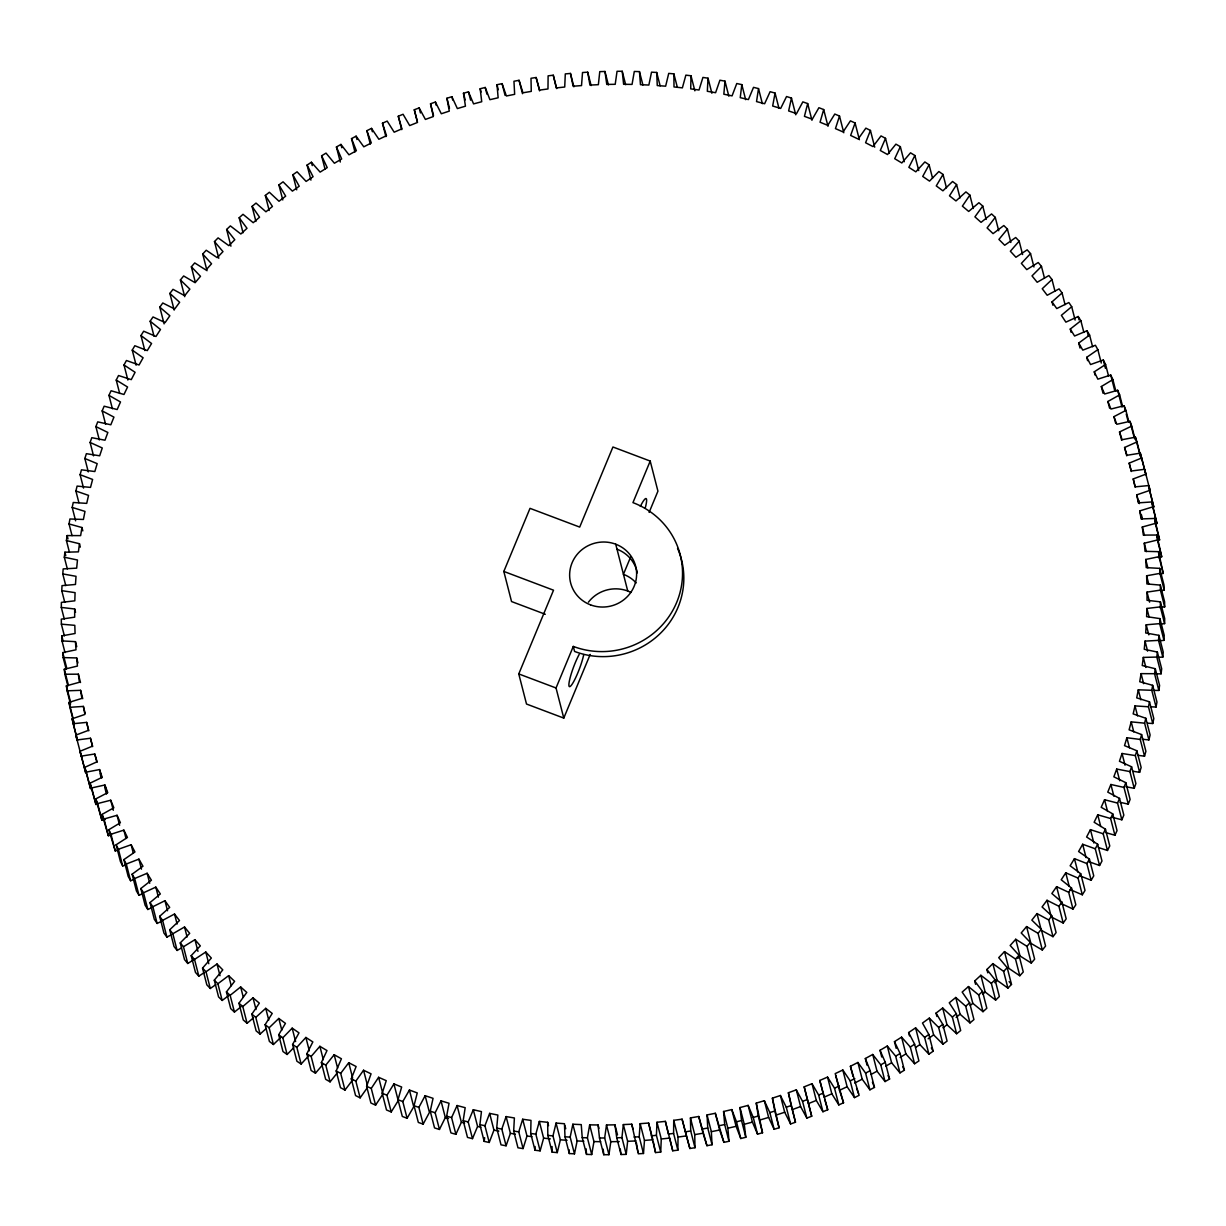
<?xml version="1.0" encoding="UTF-8"?>
<svg xmlns="http://www.w3.org/2000/svg" width="1226" height="1226" viewBox="0 0 1226 1226"><rect width="100%" height="100%" fill="white"/><g stroke="black" fill="none" stroke-linecap="round" stroke-linejoin="round"><path stroke-width="1.5" d="M556.696 88.594L553.263 75.215L548.114 75.843L547.976 88.946L539.609 90.096L536.13 77.499L530.996 78.28L531.272 91.383L522.95 92.793L519.058 80.303L513.955 81.253L514.659 94.325L506.384 95.996L502.078 83.644L497.005 84.732L498.139 97.773L489.91 99.689L485.22 87.475L480.178 88.732L481.726 101.727L473.573 103.888L468.47 91.843L463.474 93.237L465.451 106.172L457.359 108.578L451.873 96.701L446.923 98.249L449.298 111.106L441.299 113.757L435.414 102.049L430.525 103.766L433.33 116.531L425.407 119.428L419.154 107.919L414.296 109.758L417.514 122.431L409.683 125.573L403.063 114.263L398.281 116.255L401.913 128.822L394.174 132.193L387.186 121.083L382.466 123.228L386.496 135.672L378.88 139.274L371.524 128.393L366.88 130.676L371.309 142.982L363.8 146.814L356.107 136.178L351.525 138.599L356.368 150.752L348.981 154.813L340.935 144.423L336.43 146.982L341.671 158.966L334.407 163.242L326.024 153.112L321.61 155.809L327.235 167.625L320.124 172.115L311.404 162.246L307.082 165.081L313.074 176.713L306.117 181.417L297.075 171.824L292.845 174.782L299.221 186.229L292.401 191.133L283.068 181.831L278.915 184.911L285.673 196.16L279.007 201.263L269.368 192.252L265.322 195.455L272.433 206.474L265.95 211.791L256.004 203.087L252.066 206.412L259.544 217.201L253.215 222.703L243.009 214.305L239.177 217.753L246.993 228.297L240.848 233.997L230.365 225.906L226.641 229.477L234.794 239.775L228.848 245.644L218.09 237.89L214.489 241.568L222.979 251.606L217.217 257.659L206.213 250.242L202.719 254.012L211.546 263.789L205.968 270.011L194.719 262.931L191.363 266.808L200.497 276.31L195.133 282.7L183.655 275.973L180.421 279.942L189.861 289.152L184.697 295.696L173.004 289.321L169.893 293.397L179.64 302.301L174.69 308.998L162.782 302.991L159.809 307.159L169.847 315.756L165.112 322.591L153.02 316.952L150.17 321.197L160.483 329.503L155.963 336.476L143.687 331.204L140.975 335.541L151.564 343.51L147.273 350.605L134.829 345.732L132.255 350.13L143.105 357.777L139.044 364.996L126.431 360.505L124.01 364.98L135.09 372.29L131.274 379.631L118.524 375.524L116.24 380.06L127.565 387.018L123.979 394.481L111.091 390.757L108.961 395.37L120.5 401.975L117.16 409.53L104.149 406.204L102.172 410.894L113.941 417.131L110.83 424.778L97.728 421.867L95.889 426.587L107.857 432.471L104.992 440.211L91.797 437.682L90.111 442.463L102.264 447.98L99.658 455.796L86.372 453.681L84.855 458.509L97.191 463.643L94.831 471.535L81.468 469.819L80.104 474.692L92.609 479.443L90.509 487.396L77.1 486.094L75.889 491.013L88.548 495.381L86.709 503.38L73.253 502.491L72.196 507.426L84.992 511.411L83.414 519.456L69.928 518.981L69.039 523.946L81.958 527.532L80.64 535.624L67.139 535.563L66.419 540.559L79.46 543.731L78.403 551.869L64.901 552.206L64.319 557.217L77.468 560.006L76.671 568.144L63.185 568.91L62.771 573.921L76.012 576.312L75.476 584.465L62.02 585.645L61.775 590.671L75.077 592.648L74.817 600.817L61.392 602.395L61.3 607.422L74.679 608.985L74.679 617.168L61.3 619.145L61.377 624.172L64.38 635.88M553.263 75.215L556.343 87.92L564.726 87.015L565.293 73.912L570.458 73.437L573.124 86.234L581.522 85.59L582.519 72.518L587.698 72.196L589.936 85.084L598.365 84.686L599.775 71.629L604.954 71.476L606.778 84.425L615.207 84.303L617.046 71.292L622.226 71.277L623.62 84.287L632.049 84.41L634.302 71.46L639.466 71.614L640.462 84.671L648.861 85.054L651.527 72.165L656.692 72.472L657.259 85.559L665.641 86.188L668.722 73.391L673.871 73.867L674.009 86.954L682.376 87.858L685.87 75.138L690.989 75.767L690.713 88.87L699.019 90.019L702.927 77.422L708.03 78.203L707.325 91.291L715.601 92.701L719.907 80.211L724.98 81.146L723.846 94.218L732.06 95.873L736.765 83.521L741.807 84.625L740.243 97.651L748.412 99.567L753.515 87.352L758.511 88.594L756.534 101.589L764.626 103.735L770.112 91.689L775.062 93.084L772.671 106.018L780.671 108.424L786.556 96.532L791.46 98.08L788.64 110.938L796.563 113.589L802.831 101.881L807.673 103.566L804.44 116.347L812.271 119.228L818.907 107.719L823.688 109.558L820.056 122.232L827.78 125.358L834.783 114.049L839.503 116.041L835.458 128.607L843.074 131.964L850.43 120.853L855.089 122.998L850.645 135.442L858.154 139.028L865.862 128.148L870.429 130.431L865.587 142.737L872.973 146.568L881.019 135.917L885.524 138.339L880.283 150.492L887.532 154.537L895.915 144.147L900.344 146.691L894.719 158.706L901.815 162.966L910.535 152.821L914.872 155.518L908.864 167.349L915.822 171.824L924.864 161.955L929.093 164.774L922.718 176.421L929.523 181.111L938.871 171.517L943.024 174.46L936.266 185.908L942.917 190.827L952.571 181.494L956.602 184.574L949.491 195.823L955.973 200.926L965.919 191.915L969.858 195.103L962.379 206.137L968.693 211.439L978.915 202.719L982.746 206.045L974.915 216.849L981.061 222.35L991.558 213.937L995.267 217.37L987.114 227.944L993.06 233.63L1003.818 225.538L1007.42 229.078L998.914 239.407L1004.692 245.261L1015.695 237.507L1019.174 241.17L1010.347 251.223L1015.925 257.261L1027.173 249.843L1030.53 253.598L1021.381 263.391L1026.76 269.613L1038.238 262.517L1041.472 266.394L1032.016 275.896L1037.181 282.271L1048.874 275.543L1051.985 279.513L1042.238 288.738L1047.188 295.267L1059.08 288.892L1062.068 292.953L1052.031 301.872L1056.751 308.569L1068.857 302.546L1071.693 306.699L1061.379 315.327L1065.884 322.147L1078.175 316.507L1080.872 320.737L1070.283 329.043L1074.574 336.016L1087.018 330.744L1089.592 335.066L1078.742 343.05L1082.803 350.146L1095.4 345.257L1097.837 349.655L1086.742 357.302L1090.558 364.536L1103.308 360.015L1105.591 364.49L1094.266 371.815L1097.852 379.156L1110.741 375.033L1112.871 379.57L1101.316 386.542L1104.657 393.99L1117.668 390.266L1119.645 394.879L1107.875 401.484L1110.971 409.04L1124.089 405.714L1125.912 410.388L1113.944 416.641L1116.794 424.288L1130.004 421.346L1131.69 426.081L1119.522 431.966L1122.127 439.705L1135.414 437.176L1136.946 441.958L1124.594 447.475L1126.955 455.29L1140.303 453.16L1141.667 457.988L1129.177 463.137L1131.261 471.014L1144.67 469.297L1145.881 474.171L1133.222 478.937L1135.061 486.875L1148.517 485.573L1149.559 490.477L1136.763 494.86L1138.341 502.859L1151.827 501.955L1152.716 506.905L1139.782 510.89L1141.1 518.935L1154.601 518.445L1155.336 523.41L1142.295 527.011L1143.337 535.103L1156.838 535.026L1157.405 540.007L1144.272 543.21L1145.053 551.332L1158.539 551.669L1158.953 556.681L1145.712 559.47L1146.233 567.623L1159.704 568.374L1159.949 573.385L1146.632 575.776L1146.892 583.944L1160.332 585.093L1160.409 590.12L1147.03 592.112L1147.03 600.28L1160.409 601.859L1164.7 618.578L1164.608 623.605L1159.581 624.203M402.802 1101.561L398.006 1099.707L401.653 1087.033L393.914 1083.907L402.312 1116.442L407.093 1118.281L402.802 1101.561L409.423 1090.037L417.254 1092.918L414.036 1105.699L418.327 1122.434L423.169 1124.119L418.878 1107.4L425.131 1095.692L433.054 1098.327L430.249 1111.2L434.54 1127.92L439.444 1129.468L435.153 1112.748L441.023 1100.856L449.038 1103.262L446.647 1116.181L450.938 1132.916L455.888 1134.311L451.597 1117.591L457.083 1105.53L465.175 1107.691L463.198 1120.671L467.489 1137.406L472.485 1138.648L468.194 1121.928L473.297 1109.714L481.45 1111.614L479.902 1124.656L484.193 1141.375L489.235 1142.479L484.929 1125.744L489.649 1113.392L497.863 1115.047L496.729 1128.119L501.02 1144.854L506.093 1145.789L501.802 1129.069L506.108 1116.58L514.384 1117.974L513.679 1131.077L517.97 1147.797L523.073 1148.578L518.767 1131.859L522.674 1119.246L530.996 1120.395L530.705 1133.498L535.011 1150.233L540.13 1150.862L535.839 1134.127L539.333 1121.422L547.685 1122.311L547.823 1135.414L552.129 1152.133L557.278 1152.609L552.972 1135.889L556.068 1123.077L564.45 1123.721L565.002 1136.793L569.308 1153.528L574.473 1153.835L570.167 1137.115L572.849 1124.227L581.247 1124.61L582.227 1137.651L586.534 1154.386L591.698 1154.54L587.407 1137.805L589.66 1124.855L598.073 1124.978L599.483 1137.989L603.774 1154.723L608.954 1154.708L604.663 1137.989L606.502 1124.978L614.931 1124.84L616.755 1137.805L621.046 1154.524L626.225 1154.371L621.934 1137.636L623.344 1124.579L631.758 1124.196L638.302 1153.804L643.481 1153.482L639.19 1136.763L640.171 1123.675L648.585 1123.031L655.542 1152.563L660.707 1152.088L656.416 1135.353L656.983 1122.265L665.366 1121.361L672.737 1150.785L677.886 1150.157L673.595 1133.437L673.733 1120.334L682.085 1119.169L689.87 1148.501L695.004 1147.72L694.728 1134.617L690.437 1117.897L698.743 1116.488L706.942 1145.697L712.045 1144.747L711.341 1131.675L707.05 1114.94L715.325 1113.285L723.922 1142.356L728.995 1141.268L727.861 1128.226L723.57 1111.492L731.784 1109.591L736.489 1121.79L740.78 1138.525L745.822 1137.268L744.274 1124.273L739.983 1107.553L748.136 1105.392L753.239 1117.438L757.53 1134.157L762.526 1132.763L756.258 1103.109L764.35 1100.703L769.836 1112.58L774.127 1129.299L779.077 1127.751L772.395 1098.159L780.41 1095.508L786.28 1107.216L790.586 1123.951L795.475 1122.234L788.379 1092.749L796.302 1089.853L802.555 1101.362L806.846 1118.081L811.704 1116.242L804.179 1086.834L812.01 1083.707L818.646 1095.017L822.937 1111.737L827.719 1109.745L819.796 1080.458L827.535 1077.087L834.523 1088.182L838.814 1104.917L843.534 1102.772L835.212 1073.608L842.829 1070.007L850.185 1080.872L854.476 1097.607L859.12 1095.324L850.4 1066.283L857.893 1062.467L865.602 1073.102L869.893 1089.822L874.475 1087.401L870.184 1070.681L865.341 1058.513L872.728 1054.467L880.774 1064.858L885.065 1081.577L889.57 1079.018L885.264 1062.298L880.038 1050.299L887.287 1046.023L895.67 1056.168L899.976 1072.888L904.39 1070.191L900.099 1053.471L894.474 1041.64L901.585 1037.15L910.305 1047.019L914.596 1063.754L918.918 1060.919L914.627 1044.2L908.635 1032.553L915.592 1027.848L924.619 1037.441L928.925 1054.176L933.155 1051.218L928.864 1034.483L922.488 1023.051L929.308 1018.132L938.641 1027.449L942.932 1044.169L947.085 1041.089L942.794 1024.354L936.036 1013.12L942.687 1008.002L952.341 1017.028L956.632 1033.748L960.678 1030.545L956.387 1013.81L949.261 1002.791L955.759 997.474L965.69 1006.194L969.996 1022.913L973.934 1019.588L969.628 1002.868L962.165 992.079L968.479 986.562L978.7 994.976L982.991 1011.695L986.823 1008.247L982.532 991.528L974.716 980.969L980.861 975.283L991.344 983.359L995.635 1000.094L999.359 996.523L995.068 979.804L986.899 969.49L992.861 963.621L1003.619 971.375L1007.91 988.11L1011.511 984.432L1007.22 967.712L998.73 957.659L1004.492 951.621L1015.496 959.038L1019.787 975.758L1023.281 971.988L1018.99 955.253L1010.163 945.476L1015.741 939.269L1026.974 946.334L1031.281 963.069L1034.637 959.192L1030.346 942.457L1021.212 932.955L1026.576 926.58L1038.054 933.308L1042.345 950.027L1045.579 946.058L1041.288 929.323L1031.848 920.113L1037.012 913.585L1048.705 919.944L1052.996 936.679L1056.107 932.603L1051.816 915.883L1042.069 906.964L1047.019 900.282L1058.912 906.275L1063.218 923.009L1066.191 918.841L1061.9 902.121L1051.862 893.509L1056.597 886.674L1068.689 892.313L1072.98 909.048L1060.888 903.409M677.886 1150.157L678.024 1137.054L673.733 1120.334M1164.608 623.605L1160.317 606.885L1160.409 601.859M535.011 1150.233L535.088 1146.494M1160.317 606.885L1146.892 608.464L1146.617 616.632L1159.934 618.609L1164.225 635.329L1163.98 640.355L1158.938 640.8M660.707 1152.088L661.274 1138.985L656.983 1122.265M1163.98 640.355L1159.689 623.636L1159.934 618.609M1159.689 623.636L1146.218 624.8L1145.697 632.968L1158.922 635.344L1163.229 652.079L1162.815 657.09L1157.758 657.381M643.481 1153.482L644.478 1140.41L640.171 1123.675M1162.815 657.09L1158.524 640.37L1158.922 635.344M1158.524 640.37L1145.038 641.121L1144.241 649.274L1157.375 652.063L1161.681 668.783L1161.099 673.794L1156.041 673.917M626.225 1154.371L627.635 1141.314L623.344 1124.579M1161.099 673.794L1156.808 657.059L1157.375 652.063M484.193 1141.375L484.638 1137.651M1156.808 657.059L1143.306 657.412L1142.249 665.534L1155.29 668.722L1159.581 685.441L1158.861 690.437L1153.789 690.407M608.954 1154.708L610.793 1141.697L606.502 1124.978M1158.861 690.437L1154.555 673.702L1155.29 668.722M1154.555 673.702L1141.069 673.641L1139.736 681.733L1152.67 685.319L1156.961 702.054L1156.072 707.019L1151.015 706.835M591.698 1154.54L593.951 1141.59L589.66 1124.855M1156.072 707.019L1151.781 690.284L1152.67 685.319M1151.781 690.284L1138.295 689.809L1136.717 697.87L1149.513 701.839L1153.804 718.574L1152.746 723.509L1147.705 723.171M574.473 1153.835L577.139 1140.946L572.849 1124.227M1152.746 723.509L1148.456 706.774L1149.513 701.839M1148.456 706.774L1135 705.9L1133.161 713.9L1145.82 718.267L1150.111 734.987L1148.9 739.906L1142.203 739.247M557.278 1152.609L560.359 1139.812L556.068 1123.077M1148.9 739.906L1144.609 723.171L1145.82 718.267M1144.609 723.171L1131.2 721.869L1129.1 729.822L1141.605 734.573L1145.896 751.308L1144.532 756.181L1137.851 755.323M540.13 1150.862L543.624 1138.142L539.333 1121.422M1144.532 756.181L1140.226 739.447L1141.605 734.573M1140.226 739.447L1126.878 737.745L1124.518 745.623L1136.854 750.756L1141.145 767.491L1139.628 772.319L1132.977 771.261M523.073 1148.578L526.981 1135.981L522.674 1119.246M1139.628 772.319L1135.337 755.584L1136.854 750.756M398.22 1100.641L391.217 1111.951L386.496 1109.959L382.206 1093.24L386.251 1080.673L378.619 1077.302L371.263 1088.412L375.57 1105.147L370.911 1103.002L366.62 1086.282L371.064 1073.838L363.555 1070.237L355.846 1081.117L360.137 1097.852L366.758 1088.519M1135.337 755.584L1122.035 753.484L1119.445 761.285L1131.598 766.802L1135.889 783.537L1134.203 788.318L1125.958 786.74M506.093 1145.789L510.399 1133.299L506.108 1116.58M1134.203 788.318L1129.912 771.583L1131.598 766.802M1129.912 771.583L1116.702 769.07L1113.852 776.809L1125.82 782.678L1130.111 799.413L1128.272 804.133L1120.089 802.31M489.235 1142.479L493.94 1130.127L489.649 1113.392M1128.272 804.133L1123.981 787.414L1125.82 782.678M360.137 1097.852L355.571 1095.569L351.28 1078.834L356.122 1066.528L348.736 1062.712L340.69 1073.363L344.981 1090.083L353.027 1079.432M1123.981 787.414L1110.879 784.487L1107.768 792.134L1119.537 798.387L1123.828 815.106L1121.851 819.796L1112.089 817.298M545.279 614.272L511.548 601.552L503.825 571.439L530.015 508.346L579.699 527.088L612.939 447L650.209 461.068L657.933 491.166L649.121 512.391M590.196 654.423L563.776 718.099L526.506 704.03L518.767 673.932L553.524 590.196L503.825 571.439M563.776 718.099L556.037 687.985L573.293 646.424A79.583 76.916 -14.4 0 0 676.721 602.303A79.583 76.916 -14.4 0 0 632.953 502.629L650.209 461.068M630.777 556.619L623.436 574.304A33.577 32.458 -14.4 0 1 636.171 582.932M472.485 1138.648L477.588 1126.433L473.297 1109.714M1121.851 819.796L1117.545 803.061L1119.537 798.387M344.981 1090.083L340.476 1087.661L336.185 1070.942L341.426 1058.774L334.177 1054.728L325.779 1065.133L330.085 1081.853L337.273 1072.949M1117.545 803.061L1104.549 799.735L1101.193 807.29L1112.748 813.895L1117.039 830.63L1114.909 835.243L1105.714 832.592M455.888 1134.311L461.374 1122.265L457.083 1105.53M1114.909 835.243L1110.618 818.508L1112.748 813.895M330.085 1081.853L325.656 1079.309L321.365 1062.574L326.99 1050.575L319.879 1046.314L311.159 1056.46L315.465 1073.179L322.928 1064.49M1110.618 818.508L1097.73 814.8L1094.144 822.248L1105.469 829.205L1109.76 845.94L1107.476 850.476L1098.373 847.549M439.444 1129.468L445.329 1117.576L441.023 1100.856M1107.476 850.476L1103.185 833.757L1105.469 829.205M315.465 1073.179L311.128 1070.482L306.837 1053.762L312.845 1041.931L305.887 1037.441L296.845 1047.326L301.136 1064.045L308.891 1055.586M1103.185 833.757L1090.435 829.65L1086.604 836.99L1097.699 844.285L1101.99 861.02L1099.569 865.495L1088.765 861.648M423.169 1124.119L429.437 1112.411L425.131 1095.692M1099.569 865.495L1095.278 848.775L1097.699 844.285M301.136 1064.045L296.907 1061.226L292.6 1044.506L298.991 1032.859L292.171 1028.154L282.823 1037.763L287.129 1054.483L293.796 1047.632M1095.278 848.775L1082.665 844.27L1078.604 851.503L1089.439 859.135L1093.745 875.87L1091.171 880.268L1080.504 876.084M407.093 1118.281L413.729 1106.772L409.423 1090.037M1091.171 880.268L1086.88 863.548L1089.439 859.135M287.129 1054.483L282.976 1051.54L278.685 1034.805L285.443 1023.358L278.792 1018.454L269.138 1027.771L273.429 1044.506L280.677 1037.518M1086.88 863.548L1074.436 858.66L1070.145 865.771L1080.719 873.74L1085.025 890.459L1082.313 894.796L1070.037 889.524M391.217 1111.951L386.926 1095.232L393.914 1083.907M1082.313 894.796L1078.022 878.061L1080.719 873.74M273.429 1044.506L269.398 1041.426L265.107 1024.691L272.218 1013.442L265.736 1008.339L255.79 1017.365L260.081 1034.085L266.303 1028.445M1078.022 878.061L1065.746 872.805L1061.226 879.778L1071.539 888.068L1075.83 904.803L1072.98 909.048M375.57 1105.147L382.926 1094.036L378.619 1077.302M1068.689 892.313L1071.539 888.068M260.081 1034.085L256.142 1030.897L251.851 1014.163L259.33 1003.129L253.016 997.826L242.794 1006.546L247.085 1023.281L253.476 1017.825M1058.912 906.275L1061.9 902.121M247.085 1023.281L243.254 1019.955L238.963 1003.236L246.778 992.432L240.648 986.93L230.151 995.343L234.442 1012.063L241.001 1006.807M1048.705 919.944L1051.816 915.883M234.442 1012.063L230.733 1008.63L226.427 991.895L234.595 981.336L228.649 975.651L217.891 983.742L222.182 1000.462L228.91 995.405M1038.054 933.308L1041.288 929.323M222.182 1000.462L218.58 996.922L214.289 980.187L222.78 969.873L217.017 964.004L206.014 971.774L210.305 988.493L215.807 984.616M1026.974 946.334L1030.346 942.457M210.305 988.493L206.826 984.83L202.535 968.111L211.347 958.058L205.784 952.004L194.536 959.437L198.827 976.157L204.451 972.448M1017.795 958.471L1020.032 955.989L1015.741 939.269M1015.496 959.038L1018.99 955.253M198.827 976.157L195.47 972.402L191.179 955.667L200.313 945.874L194.949 939.668L183.471 946.748L187.762 963.483L193.509 959.943M1003.619 971.375L1007.22 967.712M187.762 963.483L184.528 959.606L180.237 942.886L189.693 933.369L184.528 926.994L172.835 933.737L177.126 950.457L181.509 947.928M994.776 982.7L997.152 980.356L992.861 963.621M991.344 983.359L995.068 979.804M177.126 950.457L174.015 946.487L169.724 929.768L179.471 920.542L174.521 914.014L162.629 920.389L166.92 937.108L171.379 934.718M982.7 994.286L985.152 992.003L980.861 975.283M978.7 994.976L982.532 991.528M166.92 937.108L163.932 933.047L159.641 916.328L169.678 907.393L164.943 900.712L152.852 906.734L157.143 923.454L161.679 921.201M970.256 1005.504L972.785 1003.297L968.479 986.562M965.69 1006.194L969.628 1002.868M157.143 923.454L154.307 919.301L150.016 902.566L160.33 893.953L155.809 887.118L143.534 892.773L147.825 909.493L150.905 908.083M956.157 1017.396L960.05 1014.208L955.759 997.474M952.341 1017.028L956.387 1013.81M147.825 909.493L145.128 905.263L140.837 888.528L151.411 880.222L147.135 873.264L134.676 878.536L138.982 895.256L142.093 893.938M942.993 1027.802L946.993 1024.737L942.687 1008.002M938.641 1027.449L942.794 1024.354M138.982 895.256L136.408 890.934L132.117 874.199L142.967 866.23L138.906 859.12L126.293 864.023L123.872 859.61L134.967 851.963L131.151 844.745L118.386 849.25L116.118 844.775L127.443 837.465L123.857 830.125L110.968 834.247L108.838 829.695L120.393 822.738L117.052 815.29L104.041 819.014L102.064 814.401L113.834 807.781L110.723 800.226L97.62 803.566L95.781 798.892L107.75 792.64L104.9 784.992L91.689 787.92L90.019 783.199L102.172 777.299L99.582 769.576L86.295 772.104L84.763 767.323L97.099 761.79L94.754 753.99L81.391 756.105L80.027 751.277L92.532 746.144L90.448 738.251L77.023 739.968L75.828 735.11L88.487 730.344L86.648 722.39L73.192 723.708L72.135 718.788L84.931 714.421L83.368 706.406L69.882 707.31L68.993 702.375L81.912 698.391L80.594 690.33L67.108 690.82L66.373 685.855L79.414 682.269L78.357 674.177L64.855 674.239L64.288 669.258L77.437 666.055L76.656 657.933L63.154 657.596L62.756 652.6L75.997 649.795L75.46 641.658L62.005 640.907L61.76 635.896L75.077 633.49L74.801 625.337L61.377 624.172M928.143 1038.79L933.599 1034.867L929.308 1018.132M924.619 1037.441L928.864 1034.483M915.715 1047.402L919.883 1044.583L915.592 1027.848M910.305 1047.019L914.627 1044.2M900.19 1057.471L905.876 1053.885L901.585 1037.15M895.67 1056.168L900.099 1053.471M885.785 1066.176L891.593 1062.758L887.287 1046.023M880.774 1064.858L885.264 1062.298M871.119 1074.436L877.019 1071.187L872.728 1054.467M865.602 1073.102L870.184 1070.681M854.691 1083.018L862.2 1079.187L857.893 1062.467M850.185 1080.872L854.828 1078.589M843.534 1102.772L839.503 1090.328L847.12 1086.726L842.829 1070.007M834.523 1088.182L839.243 1086.037M827.535 1077.087L831.826 1093.807L824.087 1097.178L819.796 1080.458M818.646 1095.017L823.428 1093.01M808.486 1103.569L816.317 1100.427L822.937 1111.737M123.872 859.61L128.163 876.345L130.6 880.743L133.741 879.517M802.555 1101.362L807.398 1099.507L804.179 1086.834M792.67 1109.469L800.593 1106.572L806.846 1118.081M116.118 844.775L120.409 861.51L122.692 865.985L125.88 864.851M786.28 1107.216L791.184 1105.515L788.379 1092.749M776.702 1114.894L784.701 1112.243L790.586 1123.951M108.838 829.695L115.259 850.967L118.493 849.94M769.836 1112.58L774.786 1111.017L772.395 1098.159M760.549 1119.828L768.641 1117.422L774.127 1129.299M102.064 814.401L108.332 835.734L111.597 834.799M753.239 1117.438L758.235 1116.028L756.258 1103.109M744.274 1124.273L752.427 1122.112L757.53 1134.157M95.781 798.892L101.911 820.286L105.191 819.458M736.489 1121.79L741.531 1120.533L739.983 1107.553M1158.417 557.539L1161.712 556.742L1156.838 535.026M727.861 1128.226L736.09 1126.311L740.78 1138.525M719.616 1125.637L724.689 1124.533L723.57 1111.492M1159.934 574.105L1163.244 573.4L1158.539 551.669M711.341 1131.675L719.616 1130.004L723.922 1142.356M702.651 1128.962L707.754 1128.012L707.05 1114.94M1160.915 590.717L1164.24 590.104L1163.995 585.093L1159.704 568.374M694.728 1134.617L703.05 1133.207L706.942 1145.697M685.579 1131.782L690.713 1130.985L690.437 1117.897M1159.689 607.59L1164.7 606.855L1164.623 601.828L1160.332 585.093M678.024 1137.054L686.391 1135.904L689.87 1148.501M673.595 1133.437L668.446 1134.065L665.366 1121.361M661.274 1138.985L669.657 1138.08L672.737 1150.785M651.251 1135.828L656.416 1135.353M644.478 1140.41L652.876 1139.766L648.585 1123.031M634.011 1137.084L639.19 1136.763M627.635 1141.314L636.064 1140.916M616.755 1137.805L621.934 1137.636M610.793 1141.697L619.222 1141.575M599.483 1137.989L604.663 1137.989M593.951 1141.59L600.694 1141.682M582.227 1137.651L587.407 1137.805M577.139 1140.946L583.867 1141.253M565.002 1136.793L570.167 1137.115M560.359 1139.812L567.071 1140.318M547.823 1135.414L552.972 1135.889M543.624 1138.142L550.321 1138.862M530.705 1133.498L535.839 1134.127M526.981 1135.981L531.961 1136.671M513.679 1131.077L518.767 1131.859M510.399 1133.299L515.364 1134.142M496.729 1128.119L501.802 1129.069M493.94 1130.127L498.875 1131.108M479.902 1124.656L484.929 1125.744M477.588 1126.433L480.853 1127.2M463.198 1120.671L468.194 1121.928M461.374 1122.265L464.623 1123.123M446.647 1116.181L451.597 1117.591M445.329 1117.576L448.532 1118.541M430.249 1111.2L435.153 1112.748M414.036 1105.699L418.878 1107.4M518.767 673.932L556.037 687.985M382.206 1093.24L386.926 1095.232M366.62 1086.282L371.263 1088.412M351.28 1078.834L355.846 1081.117M1063.218 923.009L1051.31 917.002L1047.019 900.282M336.185 1070.942L340.69 1073.363M1052.996 936.679L1041.303 930.304L1037.012 913.585M321.365 1062.574L325.779 1065.133M1042.345 950.027L1030.867 943.3L1026.576 926.58M306.837 1053.762L311.159 1056.46M1020.032 955.989L1031.281 963.069M292.6 1044.506L296.845 1047.326M1019.787 975.758L1008.783 968.341L1004.492 951.621M278.685 1034.805L282.823 1037.763M997.152 980.356L1007.91 988.11M265.107 1024.691L269.138 1027.771M985.152 992.003L995.635 1000.094M251.851 1014.163L255.79 1017.365M972.785 1003.297L982.991 1011.695M238.963 1003.236L242.794 1006.546M960.05 1014.208L969.996 1022.913M226.427 991.895L230.151 995.343M946.993 1024.737L956.632 1033.748M214.289 980.187L217.891 983.742M933.599 1034.867L942.932 1044.169M202.535 968.111L206.014 971.774M919.883 1044.583L928.925 1054.176M191.179 955.667L194.536 959.437M905.876 1053.885L914.596 1063.754M1009.09 981.566L1011.511 984.432M180.237 942.886L183.471 946.748M891.593 1062.758L899.976 1072.888M169.724 929.768L172.835 933.737M877.019 1071.187L885.065 1081.577M159.641 916.328L162.629 920.389M862.2 1079.187L869.893 1089.822M150.016 902.566L152.852 906.734M847.12 1086.726L854.476 1097.607M140.837 888.528L143.534 892.773M831.826 1093.807L838.814 1104.917M132.117 874.199L134.676 878.536M931.331 1047.939L933.155 1051.218M902.78 1066.819L904.39 1070.191M888.068 1075.6L889.57 1079.018M872.406 1082.19L874.475 1087.401M856.591 1088.29L858.491 1093.561M1139.705 453.896L1141.237 458.677L1136.946 441.958M824.608 1098.971L827.719 1109.745M1144.609 469.895L1145.973 474.723M1141.667 457.988L1150.172 490.89L1148.977 486.032M1140.303 453.16L1144.18 468.209M1148.517 485.573L1153.865 507.212L1149.559 490.477M1135.414 437.176L1139.276 452.225M1151.827 501.955L1157.007 523.625L1152.716 506.905M1131.69 426.081L1135.123 439.46M1130.004 421.346L1134.311 438.08M1154.601 518.445L1159.627 540.145L1155.336 523.41M1125.912 410.388L1128.931 422.096M1124.089 405.714L1125.376 410.725M1126.234 414.066L1127.951 420.763M1157.405 540.007L1161.712 556.742M1119.645 394.879L1122.648 406.588M1117.668 390.266L1121.959 406.986M1158.953 556.681L1163.244 573.4M1112.871 379.57L1115.875 391.278M1110.741 375.033L1114.603 390.083M1159.949 573.385L1164.24 590.104M1105.591 364.49L1108.595 376.198M1103.308 360.015L1105.454 368.382M1129.177 463.137L1131.322 471.504M1133.222 478.937L1135.368 487.304M1138.494 500.269L1139.352 503.61L1138.617 500.423M1124.594 447.475L1126.755 455.842M1136.763 494.86L1138.908 503.227M1141.345 514.568L1142.203 517.908M1160.409 590.12L1164.7 606.855M1119.522 431.966L1121.667 440.333M1139.782 510.89L1141.942 519.257M1097.837 349.655L1101.27 363.034M1113.944 416.641L1115.675 423.322M1142.295 527.011L1144.44 535.379M1107.875 401.484L1109.591 408.181M1144.272 543.21L1146.417 551.577M1089.592 335.066L1092.596 346.774M1087.018 330.744L1088.305 335.755M1101.316 386.542L1103.032 393.24M1145.712 559.47L1147.858 567.837M1094.266 371.815L1095.125 375.156M1146.632 575.776L1148.777 584.143M1080.872 320.737L1083.876 332.461M1078.175 316.507L1079.033 319.848M1086.742 357.302L1087.6 360.659M1147.03 592.112L1149.605 602.15M1071.693 306.699L1075.125 320.078M1078.742 343.05L1080.029 348.061M1146.892 608.464L1149.038 616.816M1062.068 292.953L1065.072 304.661M1070.283 329.043L1071.141 332.399M1146.218 624.8L1148.808 634.838M1145.038 641.121L1147.613 651.159M1051.985 279.513L1054.988 291.221M1052.031 301.872L1052.889 305.228M1143.306 657.412L1145.881 667.45M1041.472 266.394L1044.475 278.103M1141.069 673.641L1143.643 683.679M1030.53 253.598L1033.962 266.992M1138.295 689.809L1140.87 699.847M1019.174 241.17L1022.607 254.548M1135 705.9L1137.575 715.923M1007.42 229.078L1010.852 242.472M1131.2 721.869L1133.774 731.907M995.267 217.37L998.715 230.749M1126.878 737.745L1129.452 747.783M982.746 206.045L986.179 219.423M1122.035 753.484L1125.054 765.193M969.858 195.103L973.291 208.497M1116.702 769.07L1119.721 780.778M1110.879 784.487L1113.882 796.195M956.602 184.574L960.035 197.953M1104.549 799.735L1107.553 811.443M943.024 174.46L946.457 187.839M1097.73 814.8L1100.733 826.508M929.093 164.774L932.542 178.153M1090.435 829.65L1093.868 843.028M914.872 155.518L918.734 170.567M1082.665 844.27L1086.098 857.648M900.344 146.691L904.206 161.755M1074.436 858.66L1077.869 872.038M885.524 138.339L889.386 153.388M1065.746 872.805L1069.179 886.183M870.429 130.431L874.72 147.166M1056.597 886.674L1060.459 901.738M855.089 122.998L859.38 139.718M839.503 116.041L843.794 132.76M823.688 109.558L827.994 126.293M807.673 103.566L811.964 120.301M791.46 98.08L795.751 114.8M775.062 93.084L778.924 108.133M986.899 969.49L987.773 972.846M758.511 88.594L762.373 103.658M974.716 980.969L975.574 984.309M741.807 84.625L745.669 99.674M724.98 81.146L728.842 96.21M708.03 78.203L711.892 93.253M936.036 1013.12L936.894 1016.461M690.989 75.767L694.866 90.831M673.871 73.867L677.319 87.245M908.635 1032.553L909.493 1035.893M656.692 72.472L660.14 85.851M894.474 1041.64L896.191 1048.337M639.466 71.614L642.914 84.992M880.038 1050.299L881.755 1056.996M622.226 71.277L625.658 84.671M865.341 1058.513L867.058 1065.21M604.954 71.476L608.387 84.855M850.4 1066.283L852.974 1076.321M587.698 72.196L591.131 85.575M835.642 1075.279L839.503 1090.328M570.458 73.437L573.891 86.816M812.01 1083.707L816.317 1100.427M807.398 1099.507L811.704 1116.242M796.302 1089.853L800.593 1106.572M536.13 77.499L539.563 90.877M791.184 1105.515L795.475 1122.234M780.41 1095.508L784.701 1112.243M519.058 80.303L522.491 93.697M774.786 1111.017L779.077 1127.751M764.35 1100.703L768.641 1117.422M502.078 83.644L505.081 95.352M615.713 544.191L627.743 591.024M497.005 84.732L498.292 89.759M758.235 1116.028L762.526 1132.763M748.136 1105.392L752.427 1122.112M485.22 87.475L486.937 94.172M480.178 88.732L481.036 92.073M741.531 1120.533L745.822 1137.268M731.784 1109.591L736.09 1126.311M468.47 91.843L470.615 100.195M463.474 93.237L465.19 99.934M724.689 1124.533L728.995 1141.268M715.325 1113.285L719.616 1130.004M451.873 96.701L452.731 100.042M446.923 98.249L449.498 108.286M707.754 1128.012L712.045 1144.747M698.743 1116.488L703.05 1133.207M435.414 102.049L436.287 105.405M573.293 646.424L574.58 651.45A79.583 76.916 -14.4 0 0 660.998 632.723A79.583 76.916 -14.4 0 0 677.549 548.344M430.525 103.766L433.529 115.474M690.713 1130.985L695.004 1147.72M682.085 1119.169L686.391 1135.904M419.154 107.919L420.441 112.93M414.296 109.758L417.315 121.466M398.281 116.255L401.714 129.634M382.466 123.228L385.899 136.607M631.758 1124.196L633.045 1129.207M371.524 128.393L372.382 131.749M366.88 130.676L370.313 144.07M614.931 1124.84L617.506 1134.878M356.107 136.178L356.965 139.519M351.525 138.599L354.958 151.978M598.073 1124.978L598.932 1128.334M340.935 144.423L341.793 147.764M336.43 146.982L340.307 162.031M321.61 155.809L325.043 169.188M564.88 1125.391L565.738 1128.732M311.404 162.246L312.262 165.602M307.082 165.081L310.944 180.13M547.685 1122.311L548.543 1125.652M292.845 174.782L296.707 189.831M278.915 184.911L282.777 199.961M265.322 195.455L269.184 210.504M252.066 206.412L255.928 221.462M239.177 217.753L243.039 232.802M226.641 229.477L230.932 246.196M214.489 241.568L218.78 258.288M202.719 254.012L207.01 270.747M191.363 266.808L195.225 281.873M180.421 279.942L184.712 296.677M169.893 293.397L174.184 310.117M363.555 1070.237L367.417 1085.301M159.809 307.159L164.1 323.879M348.736 1062.712L352.598 1077.761M150.17 321.197L154.032 336.261M334.177 1054.728L337.61 1068.107M140.975 335.541L144.852 350.59M319.879 1046.314L323.312 1059.693M132.255 350.13L136.132 365.195M305.887 1037.441L309.32 1050.835M124.01 364.98L127.872 380.029M292.171 1028.154L295.619 1041.548M116.24 380.06L119.673 393.454M278.792 1018.454L281.796 1030.162M108.961 395.37L112.394 408.748M265.736 1008.339L268.739 1020.047M102.172 410.894L105.605 424.273M253.016 997.826L256.019 1009.534M240.648 986.93L243.223 996.968M95.889 426.587L99.321 439.965M228.649 975.651L231.224 985.689M90.111 442.463L93.544 455.857M217.017 964.004L220.021 975.712M84.855 458.509L88.287 471.887M205.784 952.004L208.788 963.713M80.104 474.692L83.537 488.071M194.949 939.668L197.953 951.376M75.889 491.013L78.893 502.721M81.958 527.532L82.816 530.873M184.528 926.994L187.103 937.032M72.196 507.426L75.629 520.82M79.46 543.731L80.318 547.087M174.521 914.014L177.096 924.036M69.039 523.946L72.043 535.655M164.943 900.712L167.533 910.749M67.139 535.563L67.997 538.904M155.809 887.118L158.399 897.156M66.419 540.559L69.422 552.267M64.901 552.206L65.76 555.562M147.135 873.264L149.71 883.287M64.319 557.217L67.338 568.925M74.679 608.985L75.537 612.341M138.906 859.12L141.48 869.157M62.771 573.921L65.775 585.63M131.151 844.745L133.297 853.112M75.46 641.658L76.748 646.669M123.857 830.125L126.002 838.492M61.775 590.671L64.779 602.38M76.656 657.933L77.943 662.96M117.052 815.29L119.627 825.313M61.3 607.422L64.304 619.13M78.357 674.177L80.518 682.53M110.723 800.226L113.313 810.263M126.293 864.023L130.6 880.743M80.594 690.33L82.755 698.697M104.9 784.992L107.045 793.36M104.762 787.337L106.478 794.034M83.368 706.406L85.084 713.103M99.582 769.576L101.727 777.928M100.103 773.499L100.961 776.855M86.648 722.39L88.793 730.757M94.754 753.99L96.9 762.342M90.448 738.251L92.594 746.619M118.386 849.25L122.692 865.985M61.76 635.896L63.047 640.907M62.005 640.907L65.009 652.615M110.968 834.247L115.259 850.967M62.756 652.6L66.618 667.649M63.154 657.596L66.173 669.304M104.041 819.014L108.332 835.734M64.288 669.258L68.166 684.307M64.855 674.239L67.874 685.962M97.62 803.566L101.911 820.286M66.373 685.855L70.664 702.59M67.108 690.82L70.541 704.199M91.689 787.92L95.996 804.654L90.019 783.199M68.993 702.375L72.855 717.425M69.882 707.31L74.173 724.045L73.575 720.75M86.295 772.104L90.586 788.824L84.763 767.323M72.135 718.788L77.483 740.427L73.192 723.708M81.391 756.105L85.697 772.84L75.828 735.11M80.119 751.829L81.33 756.703M653.259 1141.59L655.542 1152.563M636.386 1142.77L637.98 1151.965M620.264 1148.977L621.046 1154.524M603.177 1149.145L603.774 1154.723M586.105 1148.793L586.534 1154.386M569.14 1149.789L569.308 1153.528M552.068 1146.525L552.129 1152.133M617 549.202A33.577 32.458 -14.4 0 1 637.321 572.864M640.355 506.415A20.152 3.05 -69.3 0 1 645.228 508.039M588.403 602.196A33.577 32.458 -14.4 0 1 630.915 592.419M583.729 654.577A20.152 3.05 -69.3 0 1 573.875 681.273A20.152 3.05 -69.3 0 1 569.354 681.089A20.152 3.05 -69.3 0 1 579.193 654.377M590.534 604.862A33.577 32.458 -14.4 0 0 636.309 569.508A33.577 32.458 -14.4 0 0 582.519 549.217A33.577 32.458 -14.4 0 0 590.534 604.862"/></g></svg>
